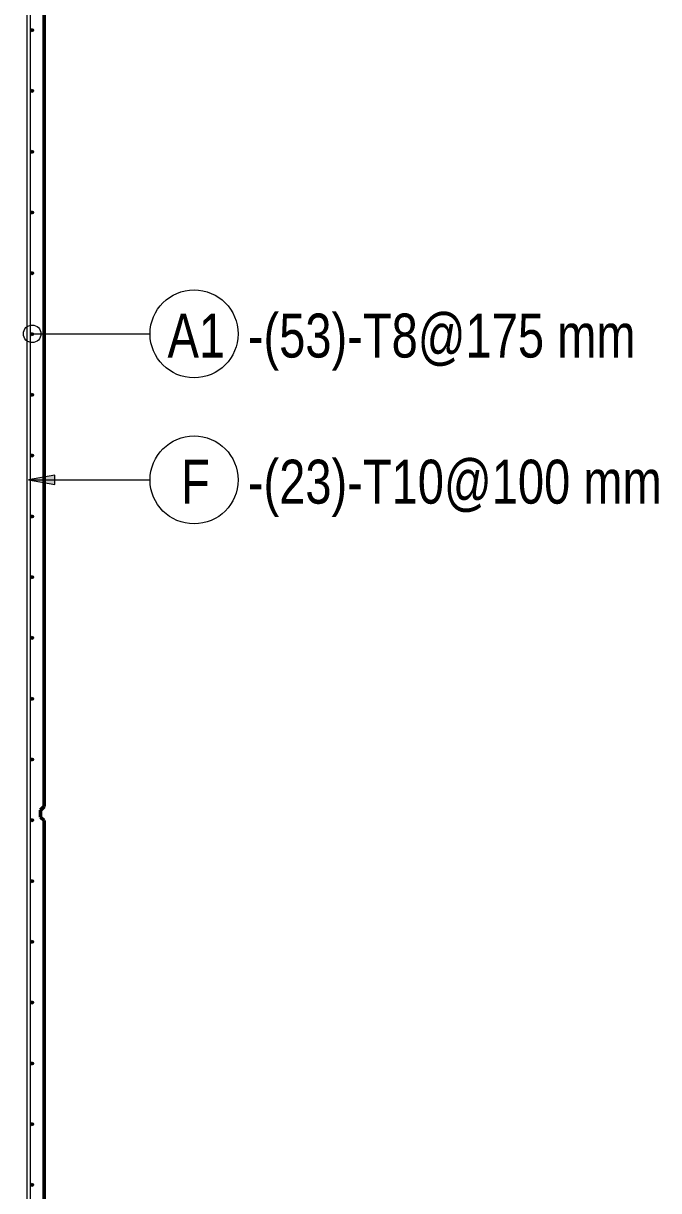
# Model space of a CAD drawing. Header units: millimetres. Extents: x 6744 to 22888, y -3063 to 10037.
# Drawn here: x 17589 to 19394, y 2598 to 5917 of the extents above; entities that cross this region are included whole.
import ezdxf

# ---------------------------------------------------------------- set-up
doc = ezdxf.new("R2010")
doc.units = ezdxf.units.MM
for name, color, linetype, lineweight in [('A-WALL', 113, 'Continuous', 25), ('S-RBAR', 171, 'Continuous', 18), ('S-RBAR-IDEN', 171, 'Continuous', 9)]:
    doc.layers.add(name, color=color, linetype=linetype, lineweight=lineweight)
doc.styles.add('Nirmala UI Semilight', font='NirmalaS.ttf', dxfattribs={"width": 0.8, "height": 125})

# ---------------------------------------------------------------- blocks, each defined once
blk = doc.blocks.new('M_Rebar Tag_rfa Dimension - DOT-793929-Elevation Right 1')
at = {"layer": 'S-RBAR-IDEN'}
blk.add_circle((11573.5, 5234.2), 125, dxfattribs=at)
blk = doc.blocks.new('M_Rebar Tag_rfa Dimension - ARROW-793927-Elevation Right 1')
at = {"layer": 'S-RBAR-IDEN'}
blk.add_circle((13540.2, 7800.7), 125, dxfattribs=at)

msp = doc.modelspace()

# ---------------------------------------------------------------- hatches: boundary and pattern name
at = {"layer": 'S-RBAR'}
h = msp.add_hatch(color=256, dxfattribs=at)
edge = h.paths.add_edge_path()
edge.add_arc((17613.80119, 5897.73077), 4, 0, 360)
for points in [[(17613.80119, 5893.73077), (17617.80119, 5897.73077), (17613.80119, 5901.73077), (17609.80119, 5897.73077)], [(17613.80119, 5720.90385), (17617.80119, 5724.90385), (17613.80119, 5728.90385), (17609.80119, 5724.90385)], [(17613.80119, 5548.07692), (17617.80119, 5552.07692), (17613.80119, 5556.07692), (17609.80119, 5552.07692)], [(17613.80119, 5375.25), (17617.80119, 5379.25), (17613.80119, 5383.25), (17609.80119, 5379.25)], [(17613.80119, 5202.42308), (17617.80119, 5206.42308), (17613.80119, 5210.42308), (17609.80119, 5206.42308)], [(17613.80119, 5029.59615), (17617.80119, 5033.59615), (17613.80119, 5037.59615), (17609.80119, 5033.59615)], [(17613.80119, 4856.76923), (17617.80119, 4860.76923), (17613.80119, 4864.76923), (17609.80119, 4860.76923)], [(17613.80119, 4683.94231), (17617.80119, 4687.94231), (17613.80119, 4691.94231), (17609.80119, 4687.94231)], [(17613.80119, 4511.11538), (17617.80119, 4515.11538), (17613.80119, 4519.11538), (17609.80119, 4515.11538)], [(17613.80119, 4338.28846), (17617.80119, 4342.28846), (17613.80119, 4346.28846), (17609.80119, 4342.28846)], [(17613.80119, 4165.46154), (17617.80119, 4169.46154), (17613.80119, 4173.46154), (17609.80119, 4169.46154)], [(17613.80119, 3992.63462), (17617.80119, 3996.63462), (17613.80119, 4000.63462), (17609.80119, 3996.63462)], [(17613.80119, 3819.80769), (17617.80119, 3823.80769), (17613.80119, 3827.80769), (17609.80119, 3823.80769)], [(17613.80119, 3646.98077), (17617.80119, 3650.98077), (17613.80119, 3654.98077), (17609.80119, 3650.98077)], [(17613.80119, 3474.15385), (17617.80119, 3478.15385), (17613.80119, 3482.15385), (17609.80119, 3478.15385)], [(17613.80119, 3301.32692), (17617.80119, 3305.32692), (17613.80119, 3309.32692), (17609.80119, 3305.32692)], [(17613.80119, 3128.5), (17617.80119, 3132.5), (17613.80119, 3136.5), (17609.80119, 3132.5)], [(17613.80119, 2955.67308), (17617.80119, 2959.67308), (17613.80119, 2963.67308), (17609.80119, 2959.67308)], [(17613.80119, 2782.84615), (17617.80119, 2786.84615), (17613.80119, 2790.84615), (17609.80119, 2786.84615)], [(17613.80119, 2610.01923), (17617.80119, 2614.01923), (17613.80119, 2618.01923), (17609.80119, 2614.01923)]]:
    msp.add_hatch(color=256, dxfattribs=at).paths.add_polyline_path(points)
h = msp.add_hatch(color=256, dxfattribs=at)
edge = h.paths.add_edge_path()
edge.add_arc((17613.80119, 5724.90385), 4, 0, 360)
h = msp.add_hatch(color=256, dxfattribs=at)
edge = h.paths.add_edge_path()
edge.add_arc((17613.80119, 5552.07692), 4, 0, 360)
h = msp.add_hatch(color=256, dxfattribs=at)
edge = h.paths.add_edge_path()
edge.add_arc((17613.80119, 5379.25), 4, 0, 360)
h = msp.add_hatch(color=256, dxfattribs=at)
edge = h.paths.add_edge_path()
edge.add_arc((17613.80119, 5206.42308), 4, 0, 360)
h = msp.add_hatch(color=256, dxfattribs=at)
edge = h.paths.add_edge_path()
edge.add_arc((17613.80119, 5033.59615), 4, 0, 360)
h = msp.add_hatch(color=256, dxfattribs=at)
edge = h.paths.add_edge_path()
edge.add_arc((17613.80119, 4860.76923), 4, 0, 360)
h = msp.add_hatch(color=256, dxfattribs=at)
edge = h.paths.add_edge_path()
edge.add_arc((17613.80119, 4687.94231), 4, 0, 360)
h = msp.add_hatch(color=256, dxfattribs=at)
edge = h.paths.add_edge_path()
edge.add_arc((17613.80119, 4515.11538), 4, 0, 360)
h = msp.add_hatch(color=256, dxfattribs=at)
edge = h.paths.add_edge_path()
edge.add_arc((17613.80119, 4342.28846), 4, 0, 360)
h = msp.add_hatch(color=256, dxfattribs=at)
edge = h.paths.add_edge_path()
edge.add_arc((17613.80119, 4169.46154), 4, 0, 360)
h = msp.add_hatch(color=256, dxfattribs=at)
edge = h.paths.add_edge_path()
edge.add_arc((17613.80119, 3996.63462), 4, 0, 360)
h = msp.add_hatch(color=256, dxfattribs=at)
edge = h.paths.add_edge_path()
edge.add_arc((17613.80119, 3823.80769), 4, 0, 360)
h = msp.add_hatch(color=256, dxfattribs=at)
edge = h.paths.add_edge_path()
edge.add_arc((17613.80119, 3650.98077), 4, 0, 360)
h = msp.add_hatch(color=256, dxfattribs=at)
edge = h.paths.add_edge_path()
edge.add_arc((17613.80119, 3478.15385), 4, 0, 360)
h = msp.add_hatch(color=256, dxfattribs=at)
edge = h.paths.add_edge_path()
edge.add_arc((17613.80119, 3305.32692), 4, 0, 360)
h = msp.add_hatch(color=256, dxfattribs=at)
edge = h.paths.add_edge_path()
edge.add_arc((17613.80119, 3132.5), 4, 0, 360)
h = msp.add_hatch(color=256, dxfattribs=at)
edge = h.paths.add_edge_path()
edge.add_arc((17613.80119, 2959.67308), 4, 0, 360)
h = msp.add_hatch(color=256, dxfattribs=at)
edge = h.paths.add_edge_path()
edge.add_arc((17613.80119, 2786.84615), 4, 0, 360)
h = msp.add_hatch(color=256, dxfattribs=at)
edge = h.paths.add_edge_path()
edge.add_arc((17613.80119, 2614.01923), 4, 0, 360)
at = {"layer": 'S-RBAR-IDEN'}
msp.add_hatch(color=256, dxfattribs=at).paths.add_polyline_path([(17603.97129, 4618.82467), (17678.97129, 4605.60015), (17678.97129, 4632.0492)])

# ---------------------------------------------------------------- linework, layer by layer
at = {"layer": 'A-WALL', "lineweight": 50}
for p, q in [((17647.80119, 3689.94073), (17647.80119, 7660)), ((17637.86046, 3680), (17647.80119, 3689.94073)), ((17637.86046, 3660), (17637.86046, 3680)), ((17647.80119, 3650.05927), (17637.86046, 3660)), ((17647.80119, -1395), (17647.80119, 3650.05927))]:
    msp.add_line(p, q, dxfattribs=at)
at = {"layer": 'S-RBAR'}
for p, q in [((17599.70043, -1365), (17599.70043, 7630)), ((17609.70043, -1365), (17609.70043, 7630)), ((17613.80119, 5901.73077), (17609.80119, 5897.73077)), ((17609.80119, 5897.73077), (17613.80119, 5893.73077)), ((17617.80119, 5897.73077), (17613.80119, 5901.73077)), ((17613.80119, 5893.73077), (17617.80119, 5897.73077)), ((17613.80119, 5728.90385), (17609.80119, 5724.90385)), ((17609.80119, 5724.90385), (17613.80119, 5720.90385)), ((17617.80119, 5724.90385), (17613.80119, 5728.90385)), ((17613.80119, 5720.90385), (17617.80119, 5724.90385)), ((17613.80119, 5556.07692), (17609.80119, 5552.07692)), ((17609.80119, 5552.07692), (17613.80119, 5548.07692)), ((17617.80119, 5552.07692), (17613.80119, 5556.07692)), ((17613.80119, 5548.07692), (17617.80119, 5552.07692)), ((17613.80119, 5383.25), (17609.80119, 5379.25)), ((17609.80119, 5379.25), (17613.80119, 5375.25)), ((17617.80119, 5379.25), (17613.80119, 5383.25)), ((17613.80119, 5375.25), (17617.80119, 5379.25)), ((17613.80119, 5210.42308), (17609.80119, 5206.42308)), ((17609.80119, 5206.42308), (17613.80119, 5202.42308)), ((17617.80119, 5206.42308), (17613.80119, 5210.42308)), ((17613.80119, 5202.42308), (17617.80119, 5206.42308)), ((17613.80119, 5037.59615), (17609.80119, 5033.59615)), ((17609.80119, 5033.59615), (17613.80119, 5029.59615)), ((17617.80119, 5033.59615), (17613.80119, 5037.59615)), ((17613.80119, 5029.59615), (17617.80119, 5033.59615)), ((17613.80119, 4864.76923), (17609.80119, 4860.76923)), ((17609.80119, 4860.76923), (17613.80119, 4856.76923)), ((17617.80119, 4860.76923), (17613.80119, 4864.76923)), ((17613.80119, 4856.76923), (17617.80119, 4860.76923)), ((17613.80119, 4691.94231), (17609.80119, 4687.94231)), ((17609.80119, 4687.94231), (17613.80119, 4683.94231)), ((17617.80119, 4687.94231), (17613.80119, 4691.94231)), ((17613.80119, 4683.94231), (17617.80119, 4687.94231)), ((17613.80119, 4519.11538), (17609.80119, 4515.11538)), ((17609.80119, 4515.11538), (17613.80119, 4511.11538)), ((17617.80119, 4515.11538), (17613.80119, 4519.11538)), ((17613.80119, 4511.11538), (17617.80119, 4515.11538)), ((17613.80119, 4346.28846), (17609.80119, 4342.28846)), ((17609.80119, 4342.28846), (17613.80119, 4338.28846)), ((17617.80119, 4342.28846), (17613.80119, 4346.28846)), ((17613.80119, 4338.28846), (17617.80119, 4342.28846)), ((17613.80119, 4173.46154), (17609.80119, 4169.46154)), ((17609.80119, 4169.46154), (17613.80119, 4165.46154)), ((17617.80119, 4169.46154), (17613.80119, 4173.46154)), ((17613.80119, 4165.46154), (17617.80119, 4169.46154)), ((17613.80119, 4000.63462), (17609.80119, 3996.63462)), ((17609.80119, 3996.63462), (17613.80119, 3992.63462)), ((17617.80119, 3996.63462), (17613.80119, 4000.63462)), ((17613.80119, 3992.63462), (17617.80119, 3996.63462)), ((17613.80119, 3827.80769), (17609.80119, 3823.80769)), ((17609.80119, 3823.80769), (17613.80119, 3819.80769)), ((17617.80119, 3823.80769), (17613.80119, 3827.80769)), ((17613.80119, 3819.80769), (17617.80119, 3823.80769)), ((17613.80119, 3654.98077), (17609.80119, 3650.98077)), ((17617.80119, 3650.98077), (17613.80119, 3654.98077)), ((17609.80119, 3650.98077), (17613.80119, 3646.98077)), ((17613.80119, 3646.98077), (17617.80119, 3650.98077)), ((17613.80119, 3482.15385), (17609.80119, 3478.15385)), ((17609.80119, 3478.15385), (17613.80119, 3474.15385)), ((17617.80119, 3478.15385), (17613.80119, 3482.15385)), ((17613.80119, 3474.15385), (17617.80119, 3478.15385)), ((17613.80119, 3309.32692), (17609.80119, 3305.32692)), ((17609.80119, 3305.32692), (17613.80119, 3301.32692)), ((17617.80119, 3305.32692), (17613.80119, 3309.32692)), ((17613.80119, 3301.32692), (17617.80119, 3305.32692)), ((17613.80119, 3136.5), (17609.80119, 3132.5)), ((17609.80119, 3132.5), (17613.80119, 3128.5)), ((17617.80119, 3132.5), (17613.80119, 3136.5)), ((17613.80119, 3128.5), (17617.80119, 3132.5)), ((17613.80119, 2963.67308), (17609.80119, 2959.67308)), ((17609.80119, 2959.67308), (17613.80119, 2955.67308)), ((17617.80119, 2959.67308), (17613.80119, 2963.67308)), ((17613.80119, 2955.67308), (17617.80119, 2959.67308)), ((17613.80119, 2790.84615), (17609.80119, 2786.84615)), ((17617.80119, 2786.84615), (17613.80119, 2790.84615)), ((17609.80119, 2786.84615), (17613.80119, 2782.84615)), ((17613.80119, 2782.84615), (17617.80119, 2786.84615)), ((17613.80119, 2618.01923), (17609.80119, 2614.01923)), ((17609.80119, 2614.01923), (17613.80119, 2610.01923)), ((17617.80119, 2614.01923), (17613.80119, 2618.01923)), ((17613.80119, 2610.01923), (17617.80119, 2614.01923))]:
    msp.add_line(p, q, dxfattribs=at)
for centre in [(17613.80119, 5897.73077), (17613.80119, 5724.90385), (17613.80119, 5552.07692), (17613.80119, 5379.25), (17613.80119, 5206.42308), (17613.80119, 5033.59615), (17613.80119, 4860.76923), (17613.80119, 4687.94231), (17613.80119, 4515.11538), (17613.80119, 4342.28846), (17613.80119, 4169.46154), (17613.80119, 3996.63462), (17613.80119, 3823.80769), (17613.80119, 3650.98077), (17613.80119, 3478.15385), (17613.80119, 3305.32692), (17613.80119, 3132.5), (17613.80119, 2959.67308), (17613.80119, 2786.84615), (17613.80119, 2614.01923)]:
    msp.add_circle(centre, 4, dxfattribs=at)
at = {"layer": 'S-RBAR-IDEN'}
for p, q in [((17614.11163, 5034.25665), (17949.16219, 5034.25665)), ((17678.97129, 4632.0492), (17603.97129, 4618.82467)), ((17603.97129, 4618.82467), (17678.97129, 4605.60015)), ((17603.97129, 4618.82467), (17949.16219, 4618.82467)), ((17678.97129, 4605.60015), (17678.97129, 4632.0492))]:
    msp.add_line(p, q, dxfattribs=at)
msp.add_circle((17614.11163, 5034.25665), 25, dxfattribs=at)

# ---------------------------------------------------------------- block references
for name, p in [('M_Rebar Tag_rfa Dimension - DOT-793929-Elevation Right 1', (6500.6736, -199.93931)), ('M_Rebar Tag_rfa Dimension - ARROW-793927-Elevation Right 1', (4533.99736, -3181.83552))]:
    msp.add_blockref(name, p, dxfattribs=at)

# ---------------------------------------------------------------- texts
at = {"layer": 'S-RBAR-IDEN', "char_height": 125, "attachment_point": 1, "style": 'Nirmala UI Semilight'}
for s, insert, width in [('A1', (17998.80073, 5091.85902), 173.1645), ('-(53)-T8@175 mm', (18226.92637, 5091.85902), 1324.38775), ('-(23)-T10@100 mm', (18226.92637, 4676.42705), 1391.7295), ('F', (18037.20073, 4676.42705), 80.16875)]:
    msp.add_mtext(s, dxfattribs=dict(at, insert=insert, width=width))

doc.saveas('drawing.dxf')
